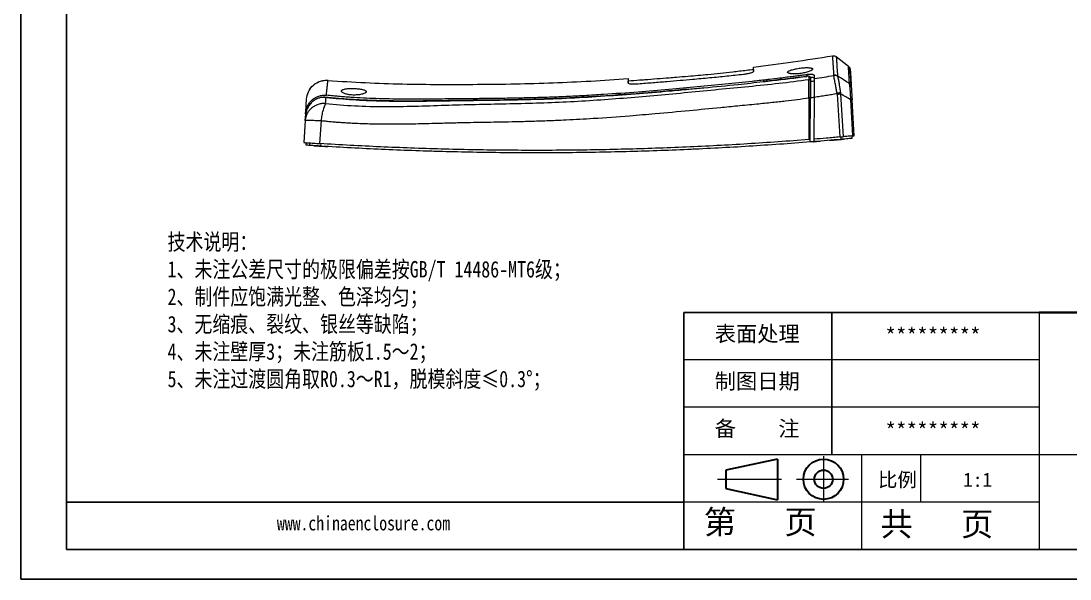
# Model space of a CAD drawing. Header units: inches. Extents: x 2021 to 3023, y 1089 to 1338.
# Drawn here: x 2020.6 to 2230.9, y 1088.5 to 1200.3 of the extents above; entities that cross this region are included whole.
import ezdxf

# ---------------------------------------------------------------- set-up
doc = ezdxf.new("R2010")
doc.units = ezdxf.units.IN
doc.linetypes.add('CENTER2', pattern=[28.575, 19.05, -3.175, 3.175, -3.175])
doc.layers.add('文字', color=81, linetype='Continuous')
for name, color, linetype, lineweight in [('粗实线', 7, 'Continuous', 30), ('细实线', 3, 'Continuous', 9), ('细点划线', 2, 'CENTER2', 9)]:
    doc.layers.add(name, color=color, linetype=linetype, lineweight=lineweight)
doc.styles.get("Standard").update_dxf_attribs({"font": 'txt', "bigfont": 'gbcbig.shx'})
doc.styles.add('宋体', font='', dxfattribs={"width": 0.8, "height": 3.5})
doc.styles.get('宋体').set_extended_font_data('SimSun')

msp = doc.modelspace()

# ---------------------------------------------------------------- linework, layer by layer
for p, q in [((2020.592, 1337.69), (2020.592, 1088.511)), ((2029.711, 1331.757), (2029.711, 1094.444)), ((2020.592, 1203.872), (2020.592, 1088.511)), ((2224.681, 1141.907), (2153.487, 1141.907)), ((2153.487, 1094.444), (2153.487, 1141.907)), ((2183.151, 1113.429), (2183.151, 1141.907)), ((2153.487, 1103.937), (2029.711, 1103.937)), ((2029.711, 1094.444), (2367.068, 1094.444)), ((2020.592, 1088.511), (2373.001, 1088.511)), ((2020.592, 1088.511), (2183.744, 1088.511))]:
    msp.add_line(p, q)
at = {"color": 7, "linetype": 'Continuous', "lineweight": 15}
for p, q in [((2186.469, 1191.206), (2184.031, 1193.152)), ((2167.427, 1190.597), (2167.435, 1191.102)), ((2142.318, 1188.795), (2142.327, 1188.295)), ((2178.864, 1188.191), (2178.865, 1188.276)), ((2178.567, 1184.945), (2178.523, 1176.575)), ((2178.804, 1176.598), (2178.847, 1184.927)), ((2179.604, 1176.662), (2179.648, 1185.099)), ((2184.224, 1185.686), (2184.747, 1177.097)), ((2184.884, 1185.737), (2185.407, 1177.155)), ((2187.378, 1177.334), (2186.938, 1184.552)), ((2187.646, 1177.359), (2187.207, 1184.532)), ((2077.578, 1180.413), (2077.307, 1175.988)), ((2080.53, 1175.778), (2080.817, 1180.378)), ((2077.775, 1175.456), (2077.806, 1175.955)), ((2077.777, 1175.474), (2077.777, 1175.957)), ((2078.474, 1175.409), (2078.504, 1175.908)), ((2179.377, 1176.142), (2179.45, 1176.148)), ((2179.601, 1176.16), (2179.604, 1176.662)), ((2179.755, 1176.173), (2180.777, 1176.256)), ((2184.938, 1177.114), (2184.938, 1176.612)), ((2187.327, 1177.33), (2187.177, 1177.316)), ((2187.177, 1177.316), (2187.177, 1176.814)), ((2079.391, 1175.35), (2079.797, 1175.324)), ((2128.377, 1173.93), (2128.377, 1173.933))]:
    msp.add_line(p, q, dxfattribs=at)
at = {"color": 8, "linetype": 'Continuous', "lineweight": 15}
for p, q in [((2178.115, 1189.577), (2178.114, 1189.262)), ((2080.73, 1175.265), (2080.761, 1175.765))]:
    msp.add_line(p, q, dxfattribs=at)
at = {"color": 8, "linetype": 'Continuous', "lineweight": 15, "flags": 128}
for points in [[(2178.113, 1189.262), (2178.114, 1189.263), (2178.118, 1189.252)], [(2081.785, 1185.031), (2081.776, 1185.03), (2081.762, 1185.013)]]:
    msp.add_lwpolyline(points, dxfattribs=at)
at = {"color": 7, "linetype": 'Continuous', "lineweight": 15, "flags": 128}
msp.add_lwpolyline([(2178.801, 1176.096), (2178.812, 1178.166), (2178.83, 1181.564), (2178.847, 1184.963)], dxfattribs=at)
at = {"color": 7, "linetype": 'Continuous', "lineweight": 15}
for centre, radius, start, end in [((2178.57, 1188.333), 0.295, 1.28035, 97.65484), ((2178.572, 1188.896), 0.296, 1.05953, 97.7673), ((2183.687, 1188.414), 1.025, 52.95725, 98.74171), ((2178.627, 1183.635), 1.311, 80.32493, 92.62506), ((2187.375, 1169.006), 17.123, 98.39116, 100.68602), ((2086.965, 1181.22), 5.921, 154.00438, 168.15503), ((2123.917, 1865.745), 691.829, 274.598013, 274.714342), ((2123.917, 1865.745), 691.829, 274.872248, 274.963685), ((2123.917, 1865.745), 691.829, 274.963685, 275.10502), ((2123.917, 1865.745), 691.829, 266.34317, 266.532793)]:
    msp.add_arc(centre, radius, start, end, dxfattribs=at)
for points, knots in [([(2167.435, 1191.102), (2170.07, 1191.434), (2172.712, 1191.792), (2177.99, 1192.539), (2180.624, 1192.932), (2183.247, 1193.358)], [0, 0, 0, 0, 0.5, 0.5, 1, 1, 1, 1]), ([(2183.247, 1193.358), (2183.38, 1193.379), (2183.524, 1193.374), (2183.797, 1193.302), (2183.925, 1193.237), (2184.031, 1193.152)], [0, 0, 0, 0, 0.5, 0.5, 1, 1, 1, 1]), ([(2183.247, 1193.358), (2183.247, 1193.357), (2183.247, 1193.355), (2183.248, 1193.339), (2183.25, 1193.313), (2183.252, 1193.277), (2183.256, 1193.229), (2183.26, 1193.171), (2183.265, 1193.102), (2183.271, 1193.022), (2183.278, 1192.93), (2183.285, 1192.826), (2183.293, 1192.711), (2183.302, 1192.584), (2183.312, 1192.446), (2183.322, 1192.295), (2183.334, 1192.131), (2183.346, 1191.956), (2183.36, 1191.767), (2183.374, 1191.567), (2183.389, 1191.353), (2183.405, 1191.126), (2183.422, 1190.886), (2183.439, 1190.633), (2183.458, 1190.367), (2183.478, 1190.087), (2183.498, 1189.794), (2183.512, 1189.588), (2183.519, 1189.485)], [0, 0, 0, 0, 0.0361237, 0.0724342, 0.1089315, 0.1456156, 0.1824865, 0.2195442, 0.2567888, 0.2942204, 0.3318392, 0.3696453, 0.4076386, 0.4458192, 0.4841872, 0.5227423, 0.5614846, 0.6004141, 0.6395308, 0.6788346, 0.7183257, 0.7580039, 0.7978692, 0.8379217, 0.8781611, 0.9185873, 0.9592003, 1, 1, 1, 1]), ([(2184.031, 1193.152), (2184.031, 1193.152), (2184.036, 1193.071), (2184.059, 1192.749), (2184.075, 1192.506), (2184.141, 1191.538), (2184.207, 1190.572), (2184.294, 1189.294)], [0, 0, 0, 0, 0.25, 0.25, 0.5, 0.5, 1, 1, 1, 1]), ([(2167.427, 1190.597), (2166.501, 1190.481), (2165.12, 1190.312), (2163.74, 1190.154), (2163.285, 1190.103)], [0.794602912, 0.794602912, 0.794602912, 0.794602912, 0.816196021, 0.826858245, 0.826858245, 0.826858245, 0.826858245]), ([(2167.427, 1190.597), (2167.427, 1190.581), (2167.427, 1190.548), (2167.427, 1190.319), (2167.427, 1190.206)], [0, 0, 0, 0, 0.50417094, 1, 1, 1, 1]), ([(2167.435, 1190.213), (2167.435, 1190.258), (2167.435, 1190.347), (2167.435, 1190.467), (2167.435, 1190.578), (2167.435, 1190.678), (2167.435, 1190.767), (2167.435, 1190.846), (2167.435, 1190.915), (2167.435, 1190.973), (2167.435, 1191.02), (2167.435, 1191.057), (2167.435, 1191.083), (2167.435, 1191.099), (2167.435, 1191.101), (2167.435, 1191.102)], [0, 0, 0, 0, 0.0770718, 0.1540979, 0.2310949, 0.3080792, 0.3850658, 0.4620507, 0.5390182, 0.6159522, 0.6928368, 0.7696683, 0.8464616, 0.9232333, 1, 1, 1, 1]), ([(2174.276, 1190.074), (2174.276, 1190.083), (2174.278, 1190.103), (2174.29, 1190.135), (2174.312, 1190.171), (2174.348, 1190.209), (2174.4, 1190.252), (2174.52, 1190.332), (2174.723, 1190.425), (2175.06, 1190.541), (2175.409, 1190.638), (2175.856, 1190.739), (2176.324, 1190.825), (2176.842, 1190.901), (2177.372, 1190.96), (2177.857, 1190.993), (2178.252, 1191.001), (2178.532, 1190.993), (2178.742, 1190.975), (2178.898, 1190.952), (2179.033, 1190.922), (2179.142, 1190.884), (2179.222, 1190.838), (2179.274, 1190.784), (2179.28, 1190.743), (2179.283, 1190.722)], [0, 0, 0, 0, 0.0171832, 0.0360261, 0.0565294, 0.0786939, 0.1025203, 0.1280094, 0.2124423, 0.2557266, 0.3233157, 0.3831353, 0.4472533, 0.5077761, 0.5796821, 0.6476581, 0.7006221, 0.7525319, 0.7856939, 0.8195497, 0.8541225, 0.8894342, 0.9255053, 0.9623546, 1, 1, 1, 1]), ([(2179.283, 1190.722), (2179.282, 1190.712), (2179.28, 1190.69), (2179.266, 1190.654), (2179.242, 1190.615), (2179.205, 1190.572), (2179.154, 1190.527), (2179.088, 1190.477), (2178.991, 1190.416), (2178.821, 1190.326), (2178.441, 1190.167), (2177.743, 1189.963), (2176.917, 1189.821), (2176.269, 1189.758), (2175.804, 1189.736), (2175.375, 1189.74), (2175.06, 1189.763), (2174.838, 1189.793), (2174.685, 1189.823), (2174.549, 1189.859), (2174.434, 1189.902), (2174.346, 1189.953), (2174.287, 1190.01), (2174.28, 1190.052), (2174.276, 1190.074)], [0, 0, 0, 0, 0.0184065, 0.0379925, 0.0587589, 0.0807063, 0.103835, 0.1281452, 0.1539709, 0.1928688, 0.2568987, 0.3842102, 0.5076185, 0.5691481, 0.6292076, 0.6895939, 0.7511845, 0.7820816, 0.8145044, 0.8484686, 0.8839885, 0.9210764, 0.9597435, 1, 1, 1, 1]), ([(2186.469, 1191.206), (2186.575, 1191.122), (2186.667, 1191.011), (2186.798, 1190.76), (2186.835, 1190.621), (2186.843, 1190.486)], [0, 0, 0, 0, 0.5, 0.5, 1, 1, 1, 1]), ([(2187.039, 1187.203), (2187.021, 1187.488), (2186.986, 1188.05), (2186.94, 1188.751), (2186.897, 1189.34), (2186.855, 1189.82), (2186.808, 1190.209), (2186.753, 1190.524), (2186.682, 1190.779), (2186.601, 1190.978), (2186.522, 1191.084), (2186.489, 1191.128)], [0, 0, 0, 0, 0.150536, 0.2970261, 0.4325784, 0.557219, 0.6709695, 0.7721048, 0.8627612, 0.942942, 1, 1, 1, 1]), ([(2186.843, 1190.486), (2186.843, 1190.485), (2186.861, 1190.202), (2186.93, 1189.071), (2186.981, 1188.225), (2187.05, 1187.107)], [0, 0, 0, 0, 0.5, 0.5, 1, 1, 1, 1]), ([(2077.84, 1184.703), (2077.869, 1185.177), (2077.987, 1185.683), (2078.444, 1186.65), (2078.783, 1187.107), (2079.624, 1187.84), (2080.123, 1188.114), (2081.143, 1188.435), (2081.661, 1188.483), (2082.134, 1188.447)], [0, 0, 0, 0, 0.25, 0.25, 0.5, 0.5, 0.75, 0.75, 1, 1, 1, 1]), ([(2082.165, 1188.395), (2081.968, 1188.404), (2081.588, 1188.419), (2081.046, 1188.343), (2080.569, 1188.216), (2080.168, 1188.056), (2079.845, 1187.888), (2079.504, 1187.674), (2079.115, 1187.37), (2078.714, 1186.958), (2078.372, 1186.479), (2078.108, 1185.964), (2078.013, 1185.625), (2077.965, 1185.455)], [0, 0, 0, 0, 0.0915199, 0.1767221, 0.2536802, 0.320924, 0.3774428, 0.4226925, 0.5084416, 0.6078541, 0.7252272, 0.8625242, 1, 1, 1, 1]), ([(2081.643, 1183.816), (2083.586, 1183.599), (2085.551, 1183.447), (2089.504, 1183.25), (2091.494, 1183.205), (2095.492, 1183.193), (2097.499, 1183.226), (2101.533, 1183.333), (2103.562, 1183.407), (2107.641, 1183.536), (2109.687, 1183.588), (2113.764, 1183.677), (2115.799, 1183.716), (2119.864, 1183.803), (2121.892, 1183.85), (2125.941, 1183.975), (2127.961, 1184.054), (2132.004, 1184.255), (2134.027, 1184.376), (2138.076, 1184.65), (2140.101, 1184.802), (2146.182, 1185.294), (2150.243, 1185.668), (2156.331, 1186.253), (2158.362, 1186.452), (2162.425, 1186.847), (2164.457, 1187.042), (2168.508, 1187.439), (2170.527, 1187.642), (2174.544, 1188.092), (2176.541, 1188.34), (2178.531, 1188.625)], [0, 0, 0, 0, 0.0625, 0.0625, 0.125, 0.125, 0.1875, 0.1875, 0.25, 0.25, 0.3125, 0.3125, 0.375, 0.375, 0.4375, 0.4375, 0.5, 0.5, 0.5625, 0.5625, 0.625, 0.625, 0.75, 0.75, 0.8125, 0.8125, 0.875, 0.875, 0.9375, 0.9375, 1, 1, 1, 1]), ([(2178.115, 1189.577), (2177.831, 1189.538), (2177.242, 1189.458), (2176.331, 1189.337), (2175.296, 1189.202), (2174.063, 1189.045), (2172.496, 1188.852), (2171.082, 1188.683), (2169.257, 1188.47), (2166.291, 1188.138), (2161.709, 1187.66), (2156.145, 1187.112), (2150.318, 1186.584), (2144.058, 1186.07), (2138.383, 1185.667), (2133.579, 1185.376), (2129.794, 1185.181), (2126.089, 1185.032), (2122.421, 1184.928), (2118.901, 1184.858), (2115.487, 1184.81), (2112.132, 1184.774), (2108.821, 1184.744), (2105.518, 1184.711), (2101.657, 1184.67), (2097.046, 1184.658), (2091.891, 1184.758), (2087.975, 1184.95), (2085.493, 1185.126), (2084.312, 1185.22), (2083.088, 1185.329), (2082.272, 1185.411), (2081.807, 1185.457)], [0, 0, 0, 0, 0.00890876, 0.01840022, 0.02847422, 0.04126974, 0.0569379, 0.07742401, 0.08541096, 0.11391138, 0.16994274, 0.22809521, 0.28699673, 0.35109155, 0.4225641, 0.46320917, 0.50021527, 0.54002109, 0.57817482, 0.61406117, 0.6493221, 0.68424867, 0.71837106, 0.75233655, 0.78707337, 0.83865542, 0.89614311, 0.9480958, 0.96136363, 0.97420041, 0.98528509, 1, 1, 1, 1]), ([(2081.807, 1185.457), (2081.815, 1185.535), (2081.831, 1185.691), (2081.854, 1185.909), (2081.876, 1186.116), (2081.896, 1186.311), (2081.916, 1186.493), (2081.934, 1186.664), (2081.952, 1186.824), (2081.968, 1186.974), (2081.983, 1187.113), (2081.998, 1187.243), (2082.011, 1187.363), (2082.023, 1187.475), (2082.035, 1187.578), (2082.051, 1187.721), (2082.07, 1187.89), (2082.09, 1188.066), (2082.106, 1188.208), (2082.119, 1188.316), (2082.128, 1188.392), (2082.133, 1188.439), (2082.134, 1188.444), (2082.134, 1188.447)], [0, 0, 0, 0, 0.0400382, 0.0793331, 0.1178851, 0.155694, 0.1927597, 0.2290822, 0.2646612, 0.2994967, 0.3335886, 0.3669368, 0.3995413, 0.4314018, 0.4625183, 0.4928907, 0.5679146, 0.6420768, 0.7153784, 0.7878212, 0.8594064, 0.9301333, 1, 1, 1, 1]), ([(2082.134, 1188.447), (2084.64, 1188.258), (2087.137, 1188.104), (2092.12, 1187.864), (2094.608, 1187.779), (2099.587, 1187.67), (2102.08, 1187.647), (2107.087, 1187.631), (2109.604, 1187.635), (2114.651, 1187.667), (2117.181, 1187.698), (2122.236, 1187.799), (2124.758, 1187.869), (2132.305, 1188.152), (2137.313, 1188.438), (2142.318, 1188.795)], [0, 0, 0, 0, 0.125, 0.125, 0.25, 0.25, 0.375, 0.375, 0.5, 0.5, 0.625, 0.625, 0.75, 0.75, 1, 1, 1, 1]), ([(2142.318, 1188.795), (2142.318, 1188.794), (2142.318, 1188.792), (2142.318, 1188.775), (2142.318, 1188.75), (2142.318, 1188.713), (2142.318, 1188.666), (2142.318, 1188.609), (2142.318, 1188.542), (2142.318, 1188.464), (2142.318, 1188.375), (2142.318, 1188.276), (2142.318, 1188.167), (2142.318, 1188.048), (2142.318, 1187.96), (2142.318, 1187.916)], [0, 0, 0, 0, 0.0769239, 0.1538272, 0.230726, 0.3076363, 0.3845728, 0.461532, 0.5384982, 0.6154561, 0.69239, 0.7692962, 0.8461892, 0.9230851, 1, 1, 1, 1]), ([(2142.327, 1187.91), (2142.327, 1188.021), (2142.327, 1188.247), (2142.327, 1188.278), (2142.327, 1188.295)], [0, 0, 0, 0, 0.4928332, 1, 1, 1, 1]), ([(2144.327, 1187.774), (2145.32, 1187.852), (2147.247, 1188.001), (2150.049, 1188.229), (2152.679, 1188.451), (2155.54, 1188.7), (2158.662, 1188.989), (2162.073, 1189.327), (2164.317, 1189.57), (2165.427, 1189.691)], [0, 0, 0, 0, 0.1410506, 0.2736728, 0.3981438, 0.5147229, 0.6802941, 0.8420367, 1, 1, 1, 1]), ([(2150.568, 1188.919), (2148.927, 1188.788), (2146.94, 1188.634), (2144.949, 1188.486), (2144.605, 1188.46)], [0.64856007, 0.64856007, 0.64856007, 0.64856007, 0.687084757, 0.695136811, 0.695136811, 0.695136811, 0.695136811]), ([(2154.369, 1189.231), (2153.572, 1189.163), (2152.306, 1189.059), (2151.038, 1188.956), (2150.568, 1188.919)], [0.695136811, 0.695136811, 0.695136811, 0.695136811, 0.713865263, 0.72489158, 0.72489158, 0.72489158, 0.72489158]), ([(2163.285, 1190.103), (2161.623, 1189.916), (2158.648, 1189.608), (2155.681, 1189.343), (2154.369, 1189.231)], [0.72489158, 0.72489158, 0.72489158, 0.72489158, 0.763780361, 0.794602912, 0.794602912, 0.794602912, 0.794602912]), ([(2165.427, 1189.691), (2165.684, 1189.719), (2165.946, 1189.756), (2166.439, 1189.843), (2166.661, 1189.891), (2167.031, 1189.989), (2167.181, 1190.039), (2167.385, 1190.135), (2167.435, 1190.178), (2167.435, 1190.213)], [0, 0, 0, 0, 0.25, 0.25, 0.5, 0.5, 0.75, 0.75, 1, 1, 1, 1]), ([(2178.113, 1189.262), (2177.342, 1189.16), (2175.877, 1188.965), (2173.79, 1188.705), (2171.929, 1188.483), (2170.475, 1188.314), (2169.642, 1188.221), (2169.355, 1188.189)], [0, 0, 0, 0, 0.264103, 0.5024178, 0.714935, 0.9016452, 1, 1, 1, 1]), ([(2178.866, 1188.933), (2178.862, 1188.96), (2178.853, 1189.017), (2178.812, 1189.092), (2178.748, 1189.158), (2178.659, 1189.212), (2178.546, 1189.25), (2178.412, 1189.271), (2178.264, 1189.277), (2178.164, 1189.267), (2178.113, 1189.262)], [0, 0, 0, 0, 0.0944744, 0.2006441, 0.317131, 0.4423065, 0.5744939, 0.7121795, 0.8541893, 1, 1, 1, 1]), ([(2179.67, 1189.359), (2179.669, 1189.371), (2179.668, 1189.395), (2179.652, 1189.428), (2179.628, 1189.458), (2179.593, 1189.487), (2179.527, 1189.527), (2179.41, 1189.571), (2179.212, 1189.608), (2178.973, 1189.628), (2178.733, 1189.629), (2178.511, 1189.618), (2178.314, 1189.602), (2178.182, 1189.585), (2178.115, 1189.577)], [0, 0, 0, 0, 0.0526721, 0.1045757, 0.1560502, 0.2074435, 0.2591059, 0.3854085, 0.5097683, 0.6320378, 0.7549663, 0.8365189, 0.9176754, 1, 1, 1, 1]), ([(2178.532, 1189.189), (2178.532, 1189.22), (2178.489, 1189.245), (2178.335, 1189.269), (2178.225, 1189.267), (2178.118, 1189.252)], [0, 0, 0, 0, 0.5, 0.5, 1, 1, 1, 1]), ([(2178.567, 1184.945), (2178.567, 1185.001), (2178.566, 1185.117), (2178.565, 1185.293), (2178.564, 1185.475), (2178.562, 1185.663), (2178.561, 1185.938), (2178.558, 1186.347), (2178.553, 1186.914), (2178.547, 1187.453), (2178.543, 1187.865), (2178.539, 1188.142), (2178.536, 1188.346), (2178.533, 1188.509), (2178.531, 1188.587), (2178.531, 1188.625)], [0, 0, 0, 0, 0.0343413, 0.0701367, 0.1073961, 0.1461232, 0.1863148, 0.2793481, 0.4079726, 0.5702239, 0.6850064, 0.7708123, 0.8520078, 0.9284239, 1, 1, 1, 1]), ([(2178.799, 1189.099), (2178.88, 1189.1), (2179.111, 1189.103), (2179.397, 1189.055), (2179.626, 1188.965), (2179.654, 1188.877), (2179.667, 1188.834)], [0, 0, 0, 0, 0.1534593, 0.4345764, 0.7184909, 1, 1, 1, 1]), ([(2178.865, 1188.339), (2178.865, 1188.225), (2178.864, 1188.054), (2178.861, 1187.616), (2178.86, 1187.348), (2178.857, 1186.743), (2178.855, 1186.405), (2178.851, 1185.688), (2178.849, 1185.309), (2178.847, 1184.927)], [0, 0, 0, 0, 0.25, 0.25, 0.5, 0.5, 0.75, 0.75, 1, 1, 1, 1]), ([(2179.648, 1185.099), (2179.648, 1185.168), (2179.649, 1185.306), (2179.65, 1185.512), (2179.651, 1185.715), (2179.652, 1185.916), (2179.653, 1186.116), (2179.655, 1186.443), (2179.657, 1186.886), (2179.66, 1187.407), (2179.662, 1187.87), (2179.664, 1188.22), (2179.665, 1188.475), (2179.666, 1188.658), (2179.667, 1188.748), (2179.667, 1188.793)], [0, 0, 0, 0, 0.0418945, 0.0835872, 0.1251853, 0.1667966, 0.2085287, 0.2504886, 0.3761533, 0.5015393, 0.6265385, 0.7518489, 0.8347704, 0.9172004, 1, 1, 1, 1]), ([(2179.667, 1188.793), (2179.668, 1188.89), (2179.669, 1189.084), (2179.67, 1189.268), (2179.67, 1189.359)], [0, 0, 0, 0, 0.5001137, 1, 1, 1, 1]), ([(2184.279, 1189.304), (2184.253, 1189.322), (2184.197, 1189.361), (2184.104, 1189.408), (2184.001, 1189.449), (2183.889, 1189.479), (2183.77, 1189.496), (2183.645, 1189.5), (2183.561, 1189.49), (2183.519, 1189.485)], [0, 0, 0, 0, 0.1236471, 0.2549076, 0.3932936, 0.5380784, 0.6882904, 0.8427283, 1, 1, 1, 1]), ([(2184.2, 1185.832), (2184.189, 1185.894), (2184.165, 1186.02), (2184.13, 1186.21), (2184.095, 1186.402), (2184.059, 1186.596), (2184.024, 1186.79), (2183.988, 1186.984), (2183.953, 1187.177), (2183.917, 1187.367), (2183.883, 1187.555), (2183.849, 1187.739), (2183.795, 1188.034), (2183.723, 1188.421), (2183.658, 1188.765), (2183.613, 1189), (2183.583, 1189.157), (2183.555, 1189.308), (2183.539, 1189.387), (2183.532, 1189.428)], [0, 0, 0, 0, 0.03884778, 0.0784276, 0.11871174, 0.15966791, 0.20125928, 0.2434445, 0.28617782, 0.32940923, 0.37308477, 0.4171468, 0.46153444, 0.59168282, 0.72684904, 0.78419788, 0.84925713, 0.92144519, 1, 1, 1, 1]), ([(2184.279, 1189.304), (2184.284, 1189.292), (2184.294, 1189.269), (2184.301, 1189.245), (2184.305, 1189.233)], [0, 0, 0, 0, 0.4970294, 1, 1, 1, 1]), ([(2184.279, 1189.304), (2184.282, 1189.302), (2184.287, 1189.299), (2184.291, 1189.296), (2184.294, 1189.294)], [0, 0, 0, 0, 0.4956809, 1, 1, 1, 1]), ([(2184.305, 1189.233), (2184.311, 1189.212), (2184.331, 1189.138), (2184.377, 1188.939), (2184.464, 1188.523), (2184.56, 1187.989), (2184.659, 1187.395), (2184.73, 1186.944), (2184.797, 1186.506), (2184.841, 1186.204), (2184.866, 1186.024), (2184.877, 1185.946)], [0, 0, 0, 0, 0.0392921, 0.1421747, 0.3088105, 0.5392731, 0.6329896, 0.7893584, 0.8756505, 0.9458587, 1, 1, 1, 1]), ([(2154.479, 1186.686), (2152.957, 1186.546), (2148.227, 1186.113), (2140.284, 1185.487), (2131.134, 1184.911), (2122.468, 1184.6), (2114.298, 1184.476), (2107.661, 1184.404), (2102.578, 1184.326), (2099.144, 1184.292), (2096.533, 1184.296), (2094.62, 1184.319), (2093.201, 1184.344), (2091.485, 1184.39), (2089.472, 1184.465), (2087.165, 1184.585), (2084.566, 1184.763), (2082.745, 1184.939), (2081.785, 1185.031)], [0, 0, 0, 0, 0.0627067, 0.1948353, 0.3269631, 0.4390628, 0.5511733, 0.663299, 0.7126374, 0.7610491, 0.8051438, 0.820636, 0.8402076, 0.8639094, 0.8917405, 0.9237, 0.9597865, 1, 1, 1, 1]), ([(2084.849, 1186.298), (2084.849, 1186.312), (2084.851, 1186.34), (2084.865, 1186.38), (2084.887, 1186.417), (2084.916, 1186.453), (2084.951, 1186.486), (2084.992, 1186.517), (2085.082, 1186.573), (2085.256, 1186.646), (2085.544, 1186.719), (2085.86, 1186.769), (2086.242, 1186.808), (2086.727, 1186.829), (2087.426, 1186.822), (2088.274, 1186.759), (2088.965, 1186.641), (2089.387, 1186.516), (2089.579, 1186.43), (2089.69, 1186.356), (2089.751, 1186.299), (2089.795, 1186.235), (2089.801, 1186.19), (2089.803, 1186.166)], [0, 0, 0, 0, 0.0203287, 0.0400106, 0.0590463, 0.0774362, 0.0951812, 0.1122819, 0.1287395, 0.1923574, 0.2529869, 0.3021614, 0.3514897, 0.4235596, 0.4972807, 0.6169862, 0.7440545, 0.8050862, 0.87082, 0.8986324, 0.929434, 0.9632237, 1, 1, 1, 1]), ([(2089.803, 1186.166), (2089.802, 1186.153), (2089.8, 1186.127), (2089.786, 1186.09), (2089.767, 1186.057), (2089.743, 1186.027), (2089.718, 1186.001), (2089.693, 1185.978), (2089.669, 1185.959), (2089.648, 1185.943), (2089.63, 1185.931), (2089.617, 1185.922), (2089.543, 1185.874), (2089.382, 1185.796), (2089.067, 1185.691), (2088.7, 1185.608), (2088.137, 1185.524), (2087.342, 1185.484), (2086.375, 1185.558), (2085.701, 1185.713), (2085.279, 1185.875), (2085.091, 1185.98), (2084.967, 1186.079), (2084.898, 1186.152), (2084.856, 1186.231), (2084.851, 1186.277), (2084.849, 1186.298)], [0, 0, 0, 0, 0.0205576, 0.0393469, 0.0563683, 0.0716224, 0.0851096, 0.0968301, 0.1067845, 0.1149728, 0.1213954, 0.1260524, 0.128944, 0.1965115, 0.2540437, 0.3175848, 0.3769095, 0.4964729, 0.6169011, 0.7415184, 0.7988961, 0.869303, 0.8907146, 0.9346756, 0.9706585, 1, 1, 1, 1]), ([(2142.318, 1187.916), (2142.318, 1187.881), (2142.369, 1187.848), (2142.574, 1187.792), (2142.723, 1187.77), (2143.092, 1187.743), (2143.313, 1187.736), (2143.806, 1187.742), (2144.068, 1187.754), (2144.327, 1187.774)], [0, 0, 0, 0, 0.25, 0.25, 0.5, 0.5, 0.75, 0.75, 1, 1, 1, 1]), ([(2154.479, 1186.683), (2155.483, 1186.775), (2158.787, 1187.077), (2163.75, 1187.571), (2167.7, 1188.007), (2169.359, 1188.189)], [0, 0, 0, 0, 0.20217421, 0.66513836, 1, 1, 1, 1]), ([(2178.847, 1184.963), (2178.849, 1185.327), (2178.851, 1185.679), (2178.854, 1186.19), (2178.855, 1186.356), (2178.856, 1186.671), (2178.857, 1186.822), (2178.859, 1187.108), (2178.859, 1187.245), (2178.861, 1187.494), (2178.861, 1187.608), (2178.862, 1187.815), (2178.863, 1187.908), (2178.864, 1188.069), (2178.864, 1188.137), (2178.864, 1188.191)], [0, 0, 0, 0, 0.25, 0.25, 0.375, 0.375, 0.5, 0.5, 0.625, 0.625, 0.75, 0.75, 0.875, 0.875, 1, 1, 1, 1]), ([(2186.938, 1184.552), (2186.936, 1184.619), (2186.934, 1184.756), (2186.928, 1184.962), (2186.921, 1185.171), (2186.912, 1185.382), (2186.902, 1185.594), (2186.891, 1185.806), (2186.879, 1186.016), (2186.866, 1186.224), (2186.851, 1186.428), (2186.836, 1186.626), (2186.814, 1186.878), (2186.786, 1187.159), (2186.754, 1187.41), (2186.726, 1187.586), (2186.704, 1187.705), (2186.688, 1187.766), (2186.681, 1187.795)], [0, 0, 0, 0, 0.04690478, 0.09509914, 0.14456424, 0.19527815, 0.247216, 0.30035029, 0.35465116, 0.41008673, 0.46662344, 0.52422641, 0.58285976, 0.69846147, 0.80857282, 0.87929352, 0.94310023, 1, 1, 1, 1]), ([(2187.05, 1187.107), (2187.042, 1187.236), (2187.005, 1187.369), (2186.877, 1187.608), (2186.785, 1187.714), (2186.681, 1187.795)], [0, 0, 0, 0, 0.5, 0.5, 1, 1, 1, 1]), ([(2187.05, 1187.107), (2187.055, 1187.027), (2187.062, 1186.903), (2187.082, 1186.578), (2187.094, 1186.377), (2187.123, 1185.918), (2187.138, 1185.66), (2187.172, 1185.113), (2187.19, 1184.823), (2187.207, 1184.532)], [0, 0, 0, 0, 0.25, 0.25, 0.5, 0.5, 0.75, 0.75, 1, 1, 1, 1]), ([(2077.658, 1181.731), (2077.663, 1181.797), (2077.673, 1181.928), (2077.698, 1182.122), (2077.731, 1182.309), (2077.77, 1182.491), (2077.816, 1182.665), (2077.867, 1182.832), (2077.923, 1182.99), (2077.983, 1183.141), (2078.135, 1183.484), (2078.433, 1183.985), (2078.963, 1184.567), (2079.59, 1185.019), (2080.173, 1185.276), (2080.66, 1185.404), (2081.032, 1185.463), (2081.417, 1185.486), (2081.676, 1185.467), (2081.807, 1185.457)], [0, 0, 0, 0, 0.0316322, 0.0626141, 0.092878, 0.1223592, 0.1509963, 0.178732, 0.2055131, 0.2312911, 0.2560225, 0.3847739, 0.5081143, 0.6311677, 0.7544655, 0.8134417, 0.8742715, 0.9365893, 1, 1, 1, 1]), ([(2077.658, 1181.731), (2077.718, 1182.711), (2077.764, 1183.456), (2077.825, 1184.452), (2077.84, 1184.703), (2077.84, 1184.703)], [0, 0, 0, 0, 0.5, 0.5, 1, 1, 1, 1]), ([(2081.784, 1185.031), (2081.61, 1185.042), (2081.237, 1185.065), (2080.642, 1184.99), (2079.998, 1184.798), (2079.333, 1184.448), (2078.716, 1183.909), (2078.313, 1183.446), (2078.184, 1183.146), (2078.173, 1183.121)], [0, 0, 0, 0, 0.1212242, 0.2594832, 0.4147331, 0.5869058, 0.7758247, 0.9812379, 1, 1, 1, 1]), ([(2080.817, 1180.378), (2081.142, 1180.344), (2081.8, 1180.276), (2082.796, 1180.184), (2083.812, 1180.099), (2084.846, 1180.023), (2085.898, 1179.954), (2087.637, 1179.856), (2090.161, 1179.756), (2093.367, 1179.703), (2096.963, 1179.709), (2100.837, 1179.783), (2104.686, 1179.892), (2108.82, 1179.991), (2113.466, 1180.076), (2117.872, 1180.154), (2121.553, 1180.237), (2124.464, 1180.316), (2127.324, 1180.418), (2130.995, 1180.583), (2135.956, 1180.864), (2141.051, 1181.235), (2145.189, 1181.575), (2149.172, 1181.917), (2154.373, 1182.395), (2159.871, 1182.927), (2164.369, 1183.364), (2167.838, 1183.702), (2170.643, 1183.99), (2172.556, 1184.198), (2174.231, 1184.389), (2176.211, 1184.625), (2177.788, 1184.839), (2178.567, 1184.945)], [0, 0, 0, 0, 0.0101795, 0.0205346, 0.0310643, 0.0417698, 0.0526517, 0.063709, 0.0956051, 0.13065, 0.1624986, 0.2062265, 0.2497253, 0.2806486, 0.333025, 0.3920882, 0.4155326, 0.4456267, 0.4811087, 0.5029684, 0.5578753, 0.6327505, 0.6587912, 0.6845308, 0.7546852, 0.8180674, 0.8530079, 0.8925664, 0.9244432, 0.9390895, 0.9513439, 0.9759539, 1, 1, 1, 1]), ([(2179.648, 1185.099), (2180.037, 1185.157), (2180.81, 1185.271), (2181.958, 1185.452), (2183.086, 1185.638), (2183.831, 1185.768), (2184.2, 1185.832)], [0, 0, 0, 0, 0.2562381, 0.5082913, 0.7561983, 1, 1, 1, 1]), ([(2184.224, 1185.686), (2184.258, 1185.69), (2184.325, 1185.696), (2184.424, 1185.705), (2184.517, 1185.713), (2184.605, 1185.72), (2184.686, 1185.725), (2184.759, 1185.73), (2184.826, 1185.734), (2184.865, 1185.736), (2184.884, 1185.737)], [0, 0, 0, 0, 0.1366724, 0.2713817, 0.4033253, 0.5317829, 0.6561341, 0.7758677, 0.8905859, 1, 1, 1, 1]), ([(2184.9, 1185.733), (2184.897, 1185.734), (2184.892, 1185.737), (2184.887, 1185.737), (2184.884, 1185.737)], [0, 0, 0, 0, 0.5122092, 1, 1, 1, 1]), ([(2187.207, 1184.532), (2187.207, 1184.538), (2187.183, 1184.544), (2187.09, 1184.55), (2187.021, 1184.552), (2186.938, 1184.552)], [0, 0, 0, 0, 0.5, 0.5, 1, 1, 1, 1]), ([(2081.643, 1183.816), (2081.583, 1183.817), (2081.463, 1183.818), (2081.284, 1183.812), (2081.106, 1183.798), (2080.864, 1183.77), (2080.558, 1183.714), (2080.079, 1183.583), (2079.482, 1183.33), (2078.84, 1182.897), (2078.391, 1182.437), (2078.103, 1182.033), (2077.953, 1181.768), (2077.847, 1181.542), (2077.765, 1181.337), (2077.683, 1181.081), (2077.61, 1180.762), (2077.589, 1180.533), (2077.578, 1180.413)], [0, 0, 0, 0, 0.0294808, 0.0585932, 0.0876532, 0.1169829, 0.1781671, 0.2406143, 0.3623103, 0.4999253, 0.6308747, 0.6924198, 0.7593964, 0.7914482, 0.8250907, 0.8766505, 0.9349528, 1, 1, 1, 1]), ([(2077.826, 1182.331), (2077.782, 1182.18), (2077.682, 1181.838), (2077.649, 1181.484), (2077.631, 1181.286)], [0, 0, 0, 0, 0.4440402, 1, 1, 1, 1]), ([(2080.817, 1180.378), (2080.857, 1180.729), (2080.908, 1181.091), (2081.027, 1181.791), (2081.096, 1182.129), (2081.17, 1182.436)], [0, 0, 0, 0, 0.5, 0.5, 1, 1, 1, 1]), ([(2077.578, 1180.413), (2077.582, 1180.489), (2077.592, 1180.641), (2077.605, 1180.862), (2077.618, 1181.078), (2077.627, 1181.217), (2077.631, 1181.286)], [0, 0, 0, 0, 0.2500115, 0.4999933, 0.7499784, 1, 1, 1, 1]), ([(2077.578, 1180.413), (2077.579, 1180.43), (2077.649, 1180.444), (2077.955, 1180.462), (2078.191, 1180.465), (2078.8, 1180.459), (2079.172, 1180.449), (2079.973, 1180.419), (2080.401, 1180.4), (2080.817, 1180.378)], [0, 0, 0, 0, 0.25, 0.25, 0.5, 0.5, 0.75, 0.75, 1, 1, 1, 1]), ([(2077.307, 1175.988), (2077.307, 1175.988), (2077.385, 1175.983), (2077.697, 1175.962), (2077.924, 1175.947), (2078.364, 1175.918), (2078.524, 1175.907), (2078.87, 1175.885), (2079.057, 1175.872), (2079.651, 1175.834), (2080.076, 1175.807), (2080.53, 1175.778)], [0, 0, 0, 0, 0.25, 0.25, 0.5, 0.5, 0.625, 0.625, 0.75, 0.75, 1, 1, 1, 1]), ([(2178.523, 1176.575), (2174.442, 1176.252), (2170.356, 1175.965), (2162.17, 1175.462), (2158.071, 1175.247), (2151.925, 1174.98), (2149.876, 1174.9), (2145.779, 1174.758), (2143.73, 1174.696), (2139.632, 1174.591), (2137.583, 1174.547), (2133.485, 1174.479), (2131.437, 1174.453), (2125.29, 1174.405), (2121.195, 1174.409), (2113.018, 1174.489), (2108.934, 1174.566), (2100.778, 1174.791), (2096.708, 1174.939), (2088.595, 1175.306), (2084.552, 1175.525), (2080.53, 1175.778)], [0, 0, 0, 0, 0.125, 0.125, 0.25, 0.25, 0.3125, 0.3125, 0.375, 0.375, 0.4375, 0.4375, 0.5, 0.5, 0.625, 0.625, 0.75, 0.75, 0.875, 0.875, 1, 1, 1, 1]), ([(2178.801, 1176.096), (2176.758, 1175.933), (2174.714, 1175.78), (2170.624, 1175.491), (2168.577, 1175.355), (2162.432, 1174.976), (2158.328, 1174.759), (2152.176, 1174.49), (2150.125, 1174.409), (2146.024, 1174.266), (2143.973, 1174.203), (2139.872, 1174.096), (2137.821, 1174.052), (2133.721, 1173.982), (2131.671, 1173.956), (2125.522, 1173.905), (2121.421, 1173.908), (2113.234, 1173.986), (2109.149, 1174.061), (2100.994, 1174.283), (2096.924, 1174.43), (2088.807, 1174.795), (2084.759, 1175.013), (2080.73, 1175.265)], [0, 0, 0, 0, 0.0625, 0.0625, 0.125, 0.125, 0.25, 0.25, 0.3125, 0.3125, 0.375, 0.375, 0.4375, 0.4375, 0.5, 0.5, 0.625, 0.625, 0.75, 0.75, 0.875, 0.875, 1, 1, 1, 1]), ([(2178.804, 1176.598), (2178.804, 1176.598), (2178.774, 1176.595), (2178.671, 1176.587), (2178.599, 1176.581), (2178.523, 1176.575)], [0, 0, 0, 0, 0.5, 0.5, 1, 1, 1, 1]), ([(2184.938, 1176.612), (2184.048, 1176.533), (2183.159, 1176.456), (2182.27, 1176.381), (2181.38, 1176.305), (2180.491, 1176.232), (2179.601, 1176.16)], [0, 0, 0, 0, 0.0026846558, 0.0026846558, 0.0026846558, 0.0053693535, 0.0053693535, 0.0053693535, 0.0053693535]), ([(2184.747, 1177.097), (2184.295, 1177.057), (2183.843, 1177.017), (2183.391, 1176.978), (2182.94, 1176.939), (2182.488, 1176.901), (2182.036, 1176.863), (2181.225, 1176.794), (2180.414, 1176.727), (2179.604, 1176.662)], [0, 0, 0, 0, 0.0013644075, 0.0013644075, 0.0013644075, 0.0027288144, 0.0027288144, 0.0027288144, 0.0051753073, 0.0051753073, 0.0051753073, 0.0051753073]), ([(2184.747, 1177.097), (2184.779, 1177.1), (2184.846, 1177.106), (2184.951, 1177.115), (2185.065, 1177.125), (2185.183, 1177.136), (2185.301, 1177.146), (2185.371, 1177.152), (2185.407, 1177.155)], [0, 0, 0, 0, 0.1270599, 0.2709677, 0.4314497, 0.6076432, 0.797957, 1, 1, 1, 1]), ([(2187.177, 1176.814), (2186.803, 1176.779), (2186.43, 1176.745), (2186.057, 1176.712), (2185.684, 1176.678), (2185.311, 1176.645), (2184.938, 1176.612)], [0, 0, 0, 0, 0.0016485358, 0.0016485358, 0.0016485358, 0.0032970737, 0.0032970737, 0.0032970737, 0.0032970737]), ([(2187.378, 1177.334), (2187.049, 1177.304), (2186.721, 1177.274), (2186.393, 1177.244), (2186.064, 1177.214), (2185.736, 1177.185), (2185.407, 1177.155)], [0, 0, 0, 0, 0.0014510623, 0.0014510623, 0.0014510623, 0.0029021259, 0.0029021259, 0.0029021259, 0.0029021259]), ([(2187.378, 1177.334), (2187.392, 1177.336), (2187.429, 1177.339), (2187.488, 1177.344), (2187.556, 1177.351), (2187.61, 1177.356), (2187.641, 1177.359), (2187.645, 1177.359), (2187.646, 1177.359)], [0, 0, 0, 0, 0.0871319, 0.2200211, 0.3996251, 0.6353354, 0.8357985, 1, 1, 1, 1]), ([(2080.73, 1175.265), (2080.412, 1175.284), (2080.113, 1175.303), (2079.557, 1175.339), (2079.314, 1175.355), (2078.904, 1175.381), (2078.746, 1175.392), (2078.529, 1175.406), (2078.474, 1175.409), (2078.474, 1175.409)], [0, 0, 0, 0, 0.25, 0.25, 0.5, 0.5, 0.75, 0.75, 1, 1, 1, 1])]:
    msp.add_open_spline(points, degree=3, knots=knots, dxfattribs=at)
at = {"color": 8, "linetype": 'Continuous', "lineweight": 15}
for points, knots in [([(2186.681, 1187.795), (2186.654, 1188.221), (2186.601, 1189.074), (2186.543, 1190.019), (2186.501, 1190.693), (2186.478, 1191.055), (2186.475, 1191.103), (2186.475, 1191.115)], [0, 0, 0, 0, 0.2310612, 0.4620305, 0.692786, 0.9232419, 1, 1, 1, 1]), ([(2169.359, 1188.189), (2169.993, 1188.257), (2172.918, 1188.57), (2175.834, 1188.953), (2178.118, 1189.252)], [0, 0, 0, 0, 0.2167888, 1, 1, 1, 1]), ([(2081.762, 1185.013), (2083.536, 1184.853), (2087.084, 1184.532), (2092.452, 1184.323), (2097.833, 1184.26), (2103.224, 1184.321), (2109.18, 1184.413), (2115.702, 1184.483), (2122.79, 1184.605), (2129.821, 1184.852), (2136.79, 1185.252), (2143.694, 1185.743), (2149.591, 1186.225), (2153.184, 1186.562), (2154.479, 1186.683)], [0, 0, 0, 0, 0.0741732, 0.1483554, 0.2225459, 0.2967645, 0.3710213, 0.4682525, 0.5654617, 0.6626494, 0.7573124, 0.8519817, 0.9466644, 1, 1, 1, 1]), ([(2081.762, 1185.013), (2081.543, 1185.024), (2081.114, 1185.044), (2080.553, 1184.947), (2080.089, 1184.801), (2079.711, 1184.632), (2079.247, 1184.358), (2078.833, 1184.012), (2078.482, 1183.607), (2078.233, 1183.253), (2078.015, 1182.842), (2077.876, 1182.526), (2077.83, 1182.347), (2077.826, 1182.331)], [0, 0, 0, 0, 0.12730657, 0.24996616, 0.33046311, 0.41093259, 0.49102421, 0.64357107, 0.7220318, 0.80147072, 0.89376654, 0.99073815, 1, 1, 1, 1])]:
    msp.add_open_spline(points, degree=3, knots=knots, dxfattribs=at)
at = {"color": 7, "linetype": 'Continuous', "lineweight": 15}
for points in [[(2144.605, 1188.46), (2143.846, 1188.404), (2143.086, 1188.349), (2142.327, 1188.295)], [(2178.532, 1189.189), (2178.532, 1189.008), (2178.531, 1188.82), (2178.531, 1188.625)], [(2179.665, 1188.31), (2179.398, 1188.27), (2179.131, 1188.23), (2178.864, 1188.191)], [(2178.868, 1188.902), (2178.867, 1188.721), (2178.866, 1188.534), (2178.865, 1188.339)], [(2179.667, 1188.793), (2180.959, 1188.988), (2182.247, 1189.199), (2183.532, 1189.428)], [(2183.532, 1189.428), (2183.529, 1189.447), (2183.525, 1189.466), (2183.519, 1189.485)], [(2186.681, 1187.795), (2185.884, 1188.3), (2185.088, 1188.8), (2184.294, 1189.294)], [(2081.643, 1183.816), (2081.684, 1184.243), (2081.724, 1184.643), (2081.762, 1185.013)], [(2178.847, 1184.963), (2179.114, 1185), (2179.381, 1185.039), (2179.648, 1185.078)], [(2184.224, 1185.686), (2184.217, 1185.735), (2184.209, 1185.783), (2184.2, 1185.832)], [(2184.9, 1185.733), (2184.894, 1185.804), (2184.886, 1185.875), (2184.877, 1185.946)], [(2186.938, 1184.552), (2186.258, 1184.945), (2185.579, 1185.339), (2184.9, 1185.733)], [(2179.601, 1176.16), (2179.334, 1176.138), (2179.068, 1176.117), (2178.801, 1176.096)], [(2078.474, 1175.409), (2078.241, 1175.425), (2078.008, 1175.44), (2077.775, 1175.456)], [(2103.677, 1174.211), (2103.21, 1174.225), (2102.743, 1174.239), (2102.277, 1174.254)], [(2129.777, 1173.94), (2129.31, 1173.936), (2128.843, 1173.933), (2128.377, 1173.93)], [(2156.727, 1174.694), (2156.26, 1174.672), (2155.793, 1174.65), (2155.327, 1174.629)]]:
    msp.add_open_spline(points, degree=3, dxfattribs=at)
at = {"layer": '粗实线', "color": 7, "lineweight": 40}
msp.add_line((2367.068, 1141.907), (2224.681, 1141.907), dxfattribs=at)
at = {"layer": '粗实线', "color": 7}
for p, q in [((2172.247, 1112.541), (2161.875, 1110.343)), ((2172.247, 1112.541), (2172.247, 1104.412)), ((2161.875, 1110.343), (2161.875, 1106.675)), ((2161.875, 1106.675), (2172.247, 1104.412))]:
    msp.add_line(p, q, dxfattribs=at)
for radius in [4.032, 1.834]:
    msp.add_circle((2181.478, 1108.509), radius, dxfattribs=at)
at = {"layer": '细实线', "color": 7}
for p, q in [((2224.681, 1141.907), (2224.681, 1094.444)), ((2224.681, 1132.414), (2153.487, 1132.414)), ((2224.681, 1122.922), (2153.487, 1122.922)), ((2367.068, 1113.429), (2153.487, 1113.429)), ((2189.084, 1113.429), (2189.084, 1094.444)), ((2200.949, 1113.429), (2200.949, 1103.937)), ((2224.681, 1103.937), (2153.487, 1103.937))]:
    msp.add_line(p, q, dxfattribs=at)
at = {"layer": '细点划线', "color": 7}
for p, q in [((2181.478, 1113.15), (2181.478, 1103.937)), ((2160.222, 1108.509), (2173.042, 1108.509)), ((2176.086, 1108.509), (2186.508, 1108.509))]:
    msp.add_line(p, q, dxfattribs=at)

# ---------------------------------------------------------------- texts
at = {"char_height": 3.12177, "width": 1774.26021, "attachment_point": 1}
for s, insert in [('{\\fSimHei|b0|i0|c134|p49;表面处理}', (2159.678, 1139.213)), ('{\\fSimHei|b0|i0|c134|p49;*********}', (2193.869, 1138.811)), ('{\\fSimHei|b0|i0|c134|p49;制图日期}', (2159.678, 1129.72)), ('{\\fSimHei|b0|i0|c134|p49;备    注}', (2159.678, 1120.228)), ('{\\fSimHei|b0|i0|c134|p49;*********}', (2193.869, 1119.826))]:
    msp.add_mtext(s, dxfattribs=dict(at, insert=insert))
at = {"layer": '文字', "color": 0, "attachment_point": 1, "style": '宋体'}
for s, insert, char_height, width in [('{\\H1.111x;技术说明：\\P1、未注公差尺寸的极限偏差按GB/T 14486-MT6级；\\P2、制件应饱满光整、色泽均匀；\\P3、无缩痕、裂纹、银丝等缺陷；\\P4、未注壁厚3；未注筋板1.5～2；\\P5、未注过渡圆角取R0.3～R1，脱模斜度≤0.3%%D；}', (2049.974, 1157.729), 2.96641, 78.73308), ('www.chinaenclosure.com', (2071.894, 1101.159), 2.90049, 50.95881)]:
    msp.add_mtext(s, dxfattribs=dict(at, insert=insert, char_height=char_height, width=width))
at = {"layer": '细实线', "color": 7, "attachment_point": 1}
for s, insert, char_height, width in [('{\\fSimSun|b0|i0|c134|p54;比例}', (2192.406, 1109.834), 2.84775, 12.50075), ('{\\fSimSun|b0|i0|c134|p54;1:1}', (2209.463, 1109.834), 2.84775, 12.50075), ('{\\fSimSun|b0|i0|c134|p54;第   页}', (2157.481, 1102.305), 4.74625, 35.59691), ('{\\fSimSun|b0|i0|c134|p54; 共   页}', (2189.664, 1101.902), 4.74625, 35.59691)]:
    msp.add_mtext(s, dxfattribs=dict(at, insert=insert, char_height=char_height, width=width))

doc.saveas('drawing.dxf')
